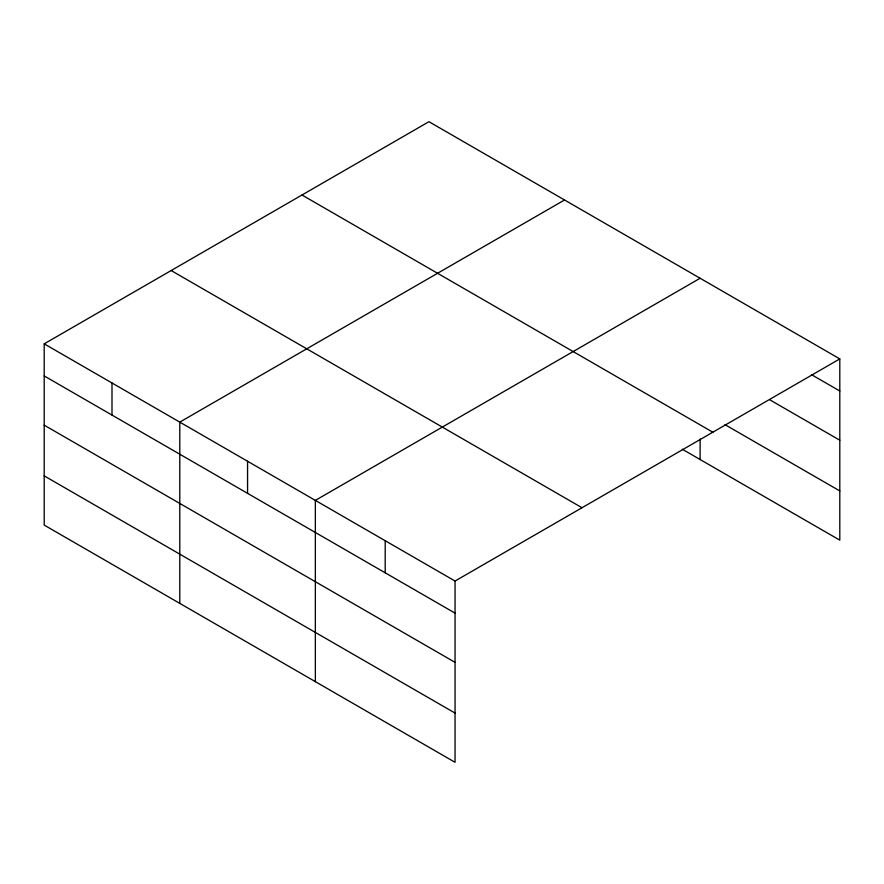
<?xml version="1.0" encoding="UTF-8"?>
<svg xmlns="http://www.w3.org/2000/svg" width="884" height="884" viewBox="0 0 884 884"><rect width="100%" height="100%" fill="white"/><g stroke="black" fill="none" stroke-linecap="round" stroke-linejoin="round"><path stroke-width="1.33" d="M455.05 662.359L455.05 581.042L44.2 343.843L44.2 525.096L455.05 762.295L455.05 662.359L44.2 425.16M682.271 449.216L839.8 540.157L839.8 358.904L428.95 121.705L44.2 343.843M564.533 199.983L179.783 422.121L179.783 603.374M700.117 278.261L315.356 500.388L315.356 681.652M455.05 581.042L839.8 358.904M811.39 374.595L839.8 391.004M769.953 399.899L839.8 440.221M724.968 424.64L839.8 490.94M301.985 195.01L712.836 432.21M171.165 270.537L582.015 507.736M44.2 375.932L455.05 613.131M44.2 475.868L455.05 713.068M700.117 439.005L700.117 459.514M385.203 540.721L385.203 572.81M247.564 461.249L247.564 493.349M111.992 382.982L111.992 415.071"/></g></svg>
